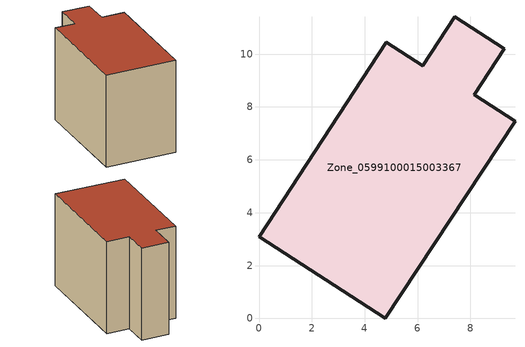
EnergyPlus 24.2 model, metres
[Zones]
Zone_0599100015003367
 floor ground (C_G): 4.78,0 0,3.09 4.82,10.45 6.2,9.55 7.41,11.42 9.27,10.21 8.14,8.46 9.69,7.46 z0.91
 wall outside (C_F): 8.14,8.46 9.27,10.21 7.41,11.42 6.2,9.55 4.82,10.45 0,3.09 4.78,0 9.69,7.46 8.14,8.46 z0.91:8.44
 roof outside (C_R): 4.78,0 9.69,7.46 8.14,8.46 9.27,10.21 7.41,11.42 6.2,9.55 4.82,10.45 0,3.09 z8.44
[BUILDING]
Pand.0599100015003367: North Axis=0; Terrain=City; Loads Convergence Tolerance Value=0.04; Temperature Convergence Tolerance Value=0.4; Solar Distribution=FullExterior; Maximum Number of Warmup Days=25; Minimum Number of Warmup Days=1
[Site:Location]
Rotterdam.The.Hague.AP_ZH_NLD Design_Conditions: Latitude=51.96; Longitude=4.45; Time Zone=1; Elevation=-4.5
[SITE:GROUNDTEMPERATURE:BUILDINGSURFACE]
18, 18, 18, 18, 18, 18, 18, 18, 18, 18, 18, 18
[MATERIAL] Thermal Absorptance=0.9; Solar Absorptance=0.7; Visible Absorptance=0.7
Name | Roughness | Thickness | Conductivity | Density | Specific Heat
G.TI.1975-1991 | MediumSmooth | 0.15 | 0.288461 | 540 | 1210
F.TI.1975-1991 | Rough | 0.3 | 0.230769 | 1920 | 840
R.TI.1975-1991 | MediumRough | 0.2 | 0.153846 | 1500 | 1000
[CONSTRUCTION]
C_G: G.TI.1975-1991
C_F: F.TI.1975-1991
C_R: R.TI.1975-1991
[ZONE]
Zone_0599100015003367: Type=1; Multiplier=1; Ceiling Height=Autocalculate; Volume=Autocalculate; Floor Area=autocalculate; Part of Total Floor Area=Yes
[ZONEINFILTRATION:DESIGNFLOWRATE]
Infil_Zone_0599100015003367: Zone or ZoneList or Space or SpaceList=Zone_0599100015003367; Schedule=AlwaysOn; Design Flow Rate Calculation Method=Flow/Area; Flow Rate per Floor Area=0.003; Constant Term Coefficient=1; Temperature Term Coefficient=0; Velocity Term Coefficient=0; Velocity Squared Term Coefficient=0
[HVACTEMPLATE:ZONE:IDEALLOADSAIRSYSTEM]
Zone_0599100015003367: Maximum Heating Supply Air Temperature=50; Minimum Cooling Supply Air Temperature=13; Maximum Heating Supply Air Humidity Ratio=0.0156; Minimum Cooling Supply Air Humidity Ratio=0.0077; Heating Limit=NoLimit; Cooling Limit=NoLimit; Dehumidification Control Type=ConstantSensibleHeatRatio; Cooling Sensible Heat Ratio=0.7; Dehumidification Setpoint=60; Humidification Control Type=None; Humidification Setpoint=30; Outdoor Air Method=None; Outdoor Air Flow Rate per Person=0.00944; Outdoor Air Flow Rate per Zone Floor Area=0; Outdoor Air Flow Rate per Zone=0; Demand Controlled Ventilation Type=None; Outdoor Air Economizer Type=NoEconomizer; Heat Recovery Type=None; Sensible Heat Recovery Effectiveness=0.7; Latent Heat Recovery Effectiveness=0.65
[ZONECONTROL:THERMOSTAT]
ThermostatControl_Zone_0599100015003367: Zone or ZoneList=Zone_0599100015003367; Control Type Schedule=DualSetpointControlType; Control 1=Thermostat_Zone_0599100015003367; Temperature Difference Between Cutout And Setpoint=0
[THERMOSTATSETPOINT:DUALSETPOINT]
Thermostat_Zone_0599100015003367: Heating Setpoint Temperature Schedule=HeatingSetpoint_Zone_0599100015003367; Cooling Setpoint Temperature Schedule=CoolingSetpoint_Zone_0599100015003367
[SCHEDULE:COMPACT]
HeatingSetpoint_Zone_0599100015003367: Through: 12/31, For: AllDays, Until: 24:00, 21
CoolingSetpoint_Zone_0599100015003367: Through: 12/31, For: AllDays, Until: 24:00, 24
DualSetpointControlType: Through: 12/31, For: AllDays, Until: 24:00, 4
AlwaysOn: Through: 12/31, For: AllDays, Until: 24:00, 1
